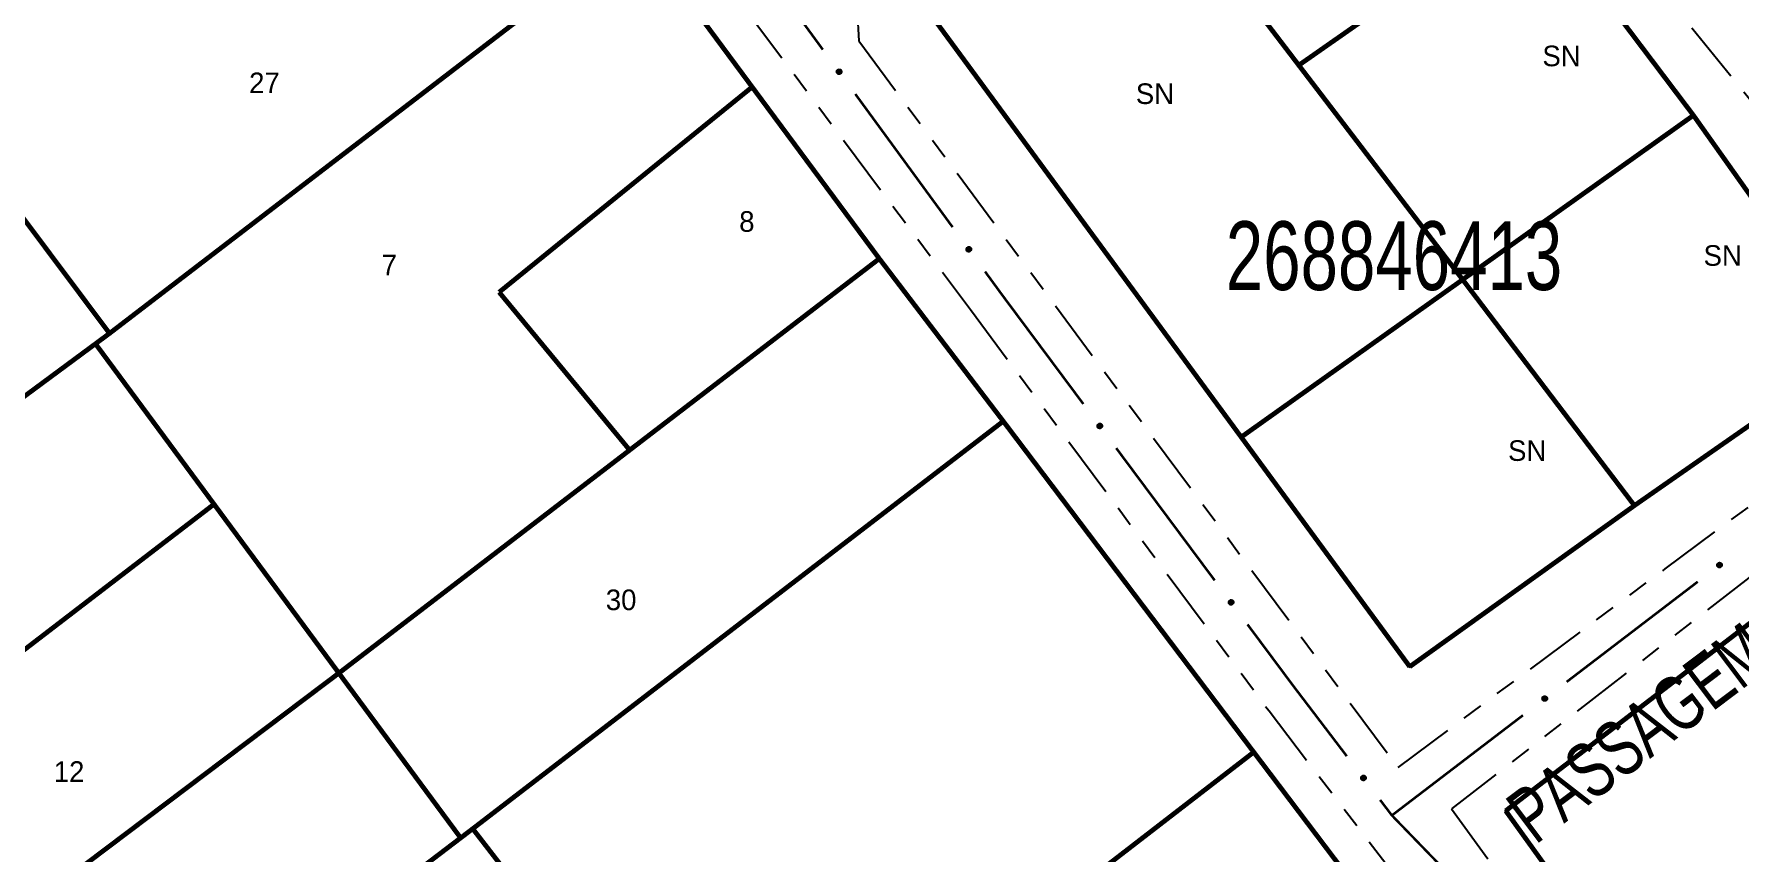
# Model space of a CAD drawing. Extents: x 205807 to 207855, y 4874692 to 4876446.
# Drawn here: x 206378.9 to 206503, y 4875769.5 to 4875829.1 of the extents above; entities that cross this region are included whole.
import ezdxf
from ezdxf.enums import TextEntityAlignment as Align

# ---------------------------------------------------------------- set-up
doc = ezdxf.new("R2010")
doc.units = 0
doc.header["$LTSCALE"] = 1.5
doc.header["$MEASUREMENT"] = 0
doc.linetypes.add('TRACO_25', pattern=[8, 3, -1, 1, -1, 1, -1])
for name, color, linetype in [('CD_MALHA_LOTES', 7, 'CONTINUOUS'), ('CD_TXT_QUADRA', 7, 'CONTINUOUS'), ('RU-QUADRA', 210, 'CONTINUOUS'), ('SV-EIXO-RUA-N-PAV', 6, 'CONTINUOUS'), ('SV-RUA-NAO-PAV', 7, 'CONTINUOUS'), ('SV-TXT-RUA-N-PAV', 7, 'CONTINUOUS'), ('Th_NmrPort', 1, 'CONTINUOUS')]:
    doc.layers.add(name, color=color, linetype=linetype)
doc.styles.add('ARIAL', font='ARIAL.SHX')

msp = doc.modelspace()

# ---------------------------------------------------------------- linework, layer by layer
at = {"layer": 'CD_MALHA_LOTES', "linetype": 'Continuous', "const_width": 0.35, "flags": 128}
for points in [[(206470.899862, 4875826.807617), (206458.39349, 4875843.180775)], [(206470.899862, 4875826.807617), (206487.885004, 4875838.679592)], [(206487.885004, 4875838.679592), (206499.606177, 4875823.16142)], [(206384.391954, 4875807.294234), (206422.67875, 4875836.650627)], [(206422.67875, 4875836.650627), (206431.137428, 4875825.224024)], [(206466.71096, 4875799.748271), (206443.057633, 4875831.950786)], [(206482.819378, 4875811.207512), (206470.899862, 4875826.807617)], [(206412.733319, 4875810.292255), (206431.137428, 4875825.224024)], [(206431.137428, 4875825.224024), (206440.385708, 4875812.73077)], [(206499.606177, 4875823.16142), (206482.819378, 4875811.207512)], [(206511.657524, 4875806.157465), (206499.606177, 4875823.16142)], [(206384.391954, 4875807.294234), (206375.34071, 4875819.395166)], [(206440.385708, 4875812.73077), (206422.227784, 4875798.801336)], [(206440.385708, 4875812.73077), (206449.40361, 4875800.902459)], [(206466.71096, 4875799.748271), (206482.819378, 4875811.207512)], [(206482.819378, 4875811.207512), (206495.313917, 4875794.766466)], [(206422.227784, 4875798.801336), (206412.733319, 4875810.292255)], [(206383.370532, 4875806.538681), (206384.391954, 4875807.294234)], [(206353.950887, 4875784.776771), (206383.370532, 4875806.538681)], [(206391.993913, 4875794.865361), (206383.370532, 4875806.538681)], [(206495.313917, 4875794.766466), (206511.657524, 4875806.157465)], [(206410.811888, 4875771.250669), (206449.40361, 4875800.902459)], [(206449.40361, 4875800.902459), (206467.623315, 4875776.824328)], [(206478.97031, 4875783.045294), (206466.71096, 4875799.748271)], [(206401.074051, 4875782.573737), (206422.227784, 4875798.801336)], [(206363.079179, 4875772.671723), (206391.993913, 4875794.865361)], [(206401.074051, 4875782.573737), (206391.993913, 4875794.865361)], [(206495.313917, 4875794.766466), (206478.97031, 4875783.045294)], [(206485.952424, 4875772.554514), (206508.15954, 4875789.629478)], [(206372.145914, 4875760.748556), (206401.074051, 4875782.573737)], [(206409.933046, 4875770.581471), (206401.074051, 4875782.573737)], [(206429.342953, 4875747.271412), (206467.623315, 4875776.824328)], [(206467.623315, 4875776.824328), (206476.783469, 4875764.718787)], [(206502.2226, 4875749.9551), (206485.952424, 4875772.554514)], [(206410.811888, 4875771.250669), (206409.933046, 4875770.581471)], [(206420.559926, 4875758.636677), (206410.811888, 4875771.250669)], [(206381.267174, 4875748.753683), (206409.933046, 4875770.581471)]]:
    msp.add_lwpolyline(points, dxfattribs=at)
at = {"layer": 'RU-QUADRA', "linetype": 'Continuous', "const_width": 0.18, "flags": 128}
msp.add_lwpolyline([(206476.783469, 4875764.718787), (206467.623315, 4875776.824328), (206449.40361, 4875800.902459), (206440.385708, 4875812.73077), (206431.137428, 4875825.224024), (206422.67875, 4875836.650627), (206413.443725, 4875848.103024), (206405.214535, 4875859.644011), (206395.85091, 4875872.775983), (206386.801357, 4875884.732684), (206378.192461, 4875896.872011), (206353.174945, 4875930.75353), (206347.456321, 4875931.92269), (206303.272383, 4875968.638295)], dxfattribs=at)
for points in [[(206475.342787, 4875855.666059), (206487.885004, 4875838.679592), (206499.606177, 4875823.16142), (206511.657524, 4875806.157465), (206495.313917, 4875794.766466), (206478.97031, 4875783.045294), (206466.71096, 4875799.748271), (206443.057633, 4875831.950786), (206458.39349, 4875843.180775)], [(206539.874109, 4875746.75073), (206561.950299, 4875761.800789), (206554.074388, 4875772.656996), (206546.132111, 4875783.098091), (206539.097267, 4875793.443449), (206529.77845, 4875805.713135), (206508.15954, 4875789.629478), (206485.952424, 4875772.554514), (206502.2226, 4875749.9551), (206509.156649, 4875740.420812), (206516.63594, 4875730.136819)]]:
    msp.add_lwpolyline(points, close=True, dxfattribs=at)
at = {"layer": 'SV-EIXO-RUA-N-PAV', "const_width": 0.18}
for points in [[(206434.039353, 4875831.009369), (206436.279442, 4875827.943441)], [(206438.639235, 4875824.713677), (206445.718617, 4875815.024386)], [(206448.07841, 4875811.794622), (206449.258307, 4875810.179741)], [(206449.258307, 4875810.179741), (206449.33565, 4875810.073884)], [(206449.33565, 4875810.073884), (206455.228665, 4875802.157601)], [(206457.617185, 4875798.949023), (206464.782744, 4875789.323288)], [(206490.384904, 4875781.936624), (206499.919154, 4875789.223466)], [(206467.171263, 4875786.11471), (206470.156913, 4875782.103987)], [(206470.156913, 4875782.103987), (206470.482605, 4875781.666475)], [(206470.482605, 4875781.666475), (206474.392044, 4875776.530545)], [(206477.67257, 4875772.220835), (206487.20682, 4875779.507677)], [(206476.814785, 4875773.347728), (206477.420471, 4875772.552024)], [(206477.420471, 4875772.552024), (206477.67257, 4875772.220835)], [(206477.67257, 4875772.220835), (206481.555649, 4875768.208319)]]:
    msp.add_lwpolyline(points, dxfattribs=at)
at = {"layer": 'SV-EIXO-RUA-N-PAV'}
for points in [[(206437.463458, 4875826.509515), (206437.511886, 4875826.502678), (206437.55211, 4875826.4869), (206437.581871, 4875826.464084), (206437.602913, 4875826.437065), (206437.621326, 4875826.406998), (206437.633203, 4875826.372589), (206437.637925, 4875826.331479), (206437.631409, 4875826.28285), (206437.612537, 4875826.242707), (206437.59173, 4875826.212333), (206437.564819, 4875826.18877), (206437.535311, 4875826.171372), (206437.499161, 4875826.160217), (206437.457453, 4875826.155838), (206437.408714, 4875826.163574), (206437.369385, 4875826.179313), (206437.341179, 4875826.202138), (206437.317661, 4875826.229342), (206437.29923, 4875826.260263), (206437.287766, 4875826.294107), (206437.283433, 4875826.336108), (206437.291706, 4875826.384113), (206437.306956, 4875826.423517), (206437.329379, 4875826.452037), (206437.356683, 4875826.474587), (206437.386615, 4875826.493422), (206437.420707, 4875826.506801), (206437.463458, 4875826.509515)], [(206446.902633, 4875813.59046), (206446.951061, 4875813.583623), (206446.991285, 4875813.567845), (206447.021046, 4875813.545029), (206447.042088, 4875813.51801), (206447.060501, 4875813.487943), (206447.072378, 4875813.453534), (206447.0771, 4875813.412424), (206447.070583, 4875813.363796), (206447.051712, 4875813.323652), (206447.030904, 4875813.293278), (206447.003994, 4875813.269715), (206446.974486, 4875813.252317), (206446.938335, 4875813.241162), (206446.896627, 4875813.236783), (206446.847888, 4875813.244519), (206446.80856, 4875813.260258), (206446.780353, 4875813.283083), (206446.756836, 4875813.310287), (206446.738405, 4875813.341208), (206446.726941, 4875813.375052), (206446.722608, 4875813.417053), (206446.730881, 4875813.465058), (206446.746131, 4875813.504462), (206446.768554, 4875813.532982), (206446.795858, 4875813.555532), (206446.82579, 4875813.574367), (206446.859882, 4875813.587746), (206446.902633, 4875813.59046)], [(206456.425429, 4875800.734297), (206456.473917, 4875800.727893), (206456.51428, 4875800.712474), (206456.544243, 4875800.689925), (206456.565525, 4875800.663094), (206456.584206, 4875800.633193), (206456.596389, 4875800.598891), (206456.601478, 4875800.557825), (206456.595396, 4875800.50914), (206456.576883, 4875800.46883), (206456.556348, 4875800.438272), (206456.529648, 4875800.414469), (206456.500297, 4875800.396808), (206456.464247, 4875800.385331), (206456.42258, 4875800.380581), (206456.373774, 4875800.387882), (206456.334307, 4875800.403269), (206456.305897, 4875800.425841), (206456.282138, 4875800.452834), (206456.263432, 4875800.48359), (206456.251667, 4875800.51733), (206456.246959, 4875800.559291), (206456.254803, 4875800.607367), (206456.269701, 4875800.646906), (206456.291868, 4875800.675625), (206456.31897, 4875800.698418), (206456.348733, 4875800.717519), (206456.382704, 4875800.731202), (206456.425429, 4875800.734297)], [(206501.327194, 4875790.438153), (206501.332983, 4875790.486718), (206501.34789, 4875790.527273), (206501.370058, 4875790.557519), (206501.396617, 4875790.579139), (206501.426279, 4875790.598197), (206501.460424, 4875790.610814), (206501.501423, 4875790.616422), (206501.55018, 4875790.610956), (206501.590722, 4875790.592956), (206501.621538, 4875790.572808), (206501.645676, 4875790.546412), (206501.663707, 4875790.517287), (206501.67564, 4875790.481386), (206501.680918, 4875790.439782), (206501.674235, 4875790.390887), (206501.659349, 4875790.351228), (206501.637138, 4875790.322536), (206501.610448, 4875790.298436), (206501.579932, 4875790.279343), (206501.546343, 4875790.267151), (206501.504445, 4875790.261913), (206501.456273, 4875790.269148), (206501.416549, 4875790.283544), (206501.387552, 4875790.305346), (206501.364417, 4875790.332157), (206501.344941, 4875790.361675), (206501.330829, 4875790.39547), (206501.327194, 4875790.438153)], [(206465.979508, 4875787.899984), (206466.027995, 4875787.89358), (206466.068358, 4875787.878162), (206466.098322, 4875787.855612), (206466.119604, 4875787.828782), (206466.138285, 4875787.798881), (206466.150468, 4875787.764579), (206466.155557, 4875787.723512), (206466.149474, 4875787.674828), (206466.130962, 4875787.634518), (206466.110426, 4875787.603959), (206466.083727, 4875787.580157), (206466.054375, 4875787.562496), (206466.018326, 4875787.551019), (206465.976659, 4875787.546268), (206465.927853, 4875787.553569), (206465.888385, 4875787.568957), (206465.859976, 4875787.591528), (206465.836217, 4875787.618522), (206465.817511, 4875787.649277), (206465.805746, 4875787.683017), (206465.801038, 4875787.724978), (206465.808882, 4875787.773055), (206465.82378, 4875787.812594), (206465.845947, 4875787.841312), (206465.873049, 4875787.864105), (206465.902811, 4875787.883207), (206465.936783, 4875787.896889), (206465.979508, 4875787.899984)], [(206488.61486, 4875780.722364), (206488.620649, 4875780.770928), (206488.635556, 4875780.811483), (206488.657724, 4875780.84173), (206488.684283, 4875780.86335), (206488.713945, 4875780.882408), (206488.74809, 4875780.895024), (206488.789089, 4875780.900633), (206488.837846, 4875780.895167), (206488.878388, 4875780.877166), (206488.909204, 4875780.857019), (206488.933342, 4875780.830623), (206488.951373, 4875780.801498), (206488.963306, 4875780.765596), (206488.968584, 4875780.723993), (206488.961901, 4875780.675098), (206488.947014, 4875780.635439), (206488.924804, 4875780.606746), (206488.898114, 4875780.582647), (206488.867598, 4875780.563553), (206488.834009, 4875780.551362), (206488.792111, 4875780.546123), (206488.743939, 4875780.553358), (206488.704215, 4875780.567754), (206488.675218, 4875780.589556), (206488.652083, 4875780.616367), (206488.632607, 4875780.645886), (206488.618495, 4875780.679681), (206488.61486, 4875780.722364)], [(206475.603981, 4875775.120138), (206475.652534, 4875775.114254), (206475.69306, 4875775.099268), (206475.723263, 4875775.077041), (206475.744831, 4875775.05044), (206475.763831, 4875775.02074), (206475.776381, 4875774.986571), (206475.781909, 4875774.945561), (206475.776349, 4875774.896814), (206475.758269, 4875774.856309), (206475.738062, 4875774.825532), (206475.711619, 4875774.801445), (206475.682458, 4875774.78347), (206475.646534, 4875774.771608), (206475.60492, 4875774.766412), (206475.556038, 4875774.773189), (206475.516408, 4875774.788153), (206475.487759, 4875774.81042), (206475.463712, 4875774.837157), (206475.444678, 4875774.86771), (206475.432552, 4875774.901323), (206475.427395, 4875774.943231), (206475.434724, 4875774.991388), (206475.449198, 4875775.031085), (206475.471056, 4875775.060039), (206475.497912, 4875775.083121), (206475.527468, 4875775.10254), (206475.561291, 4875775.116586), (206475.603981, 4875775.120138)]]:
    msp.add_lwpolyline(points, close=True, dxfattribs=at)
for points in [[(206437.283433, 4875826.336108), (206437.457453, 4875826.155838)], [(206437.287766, 4875826.294107), (206437.408714, 4875826.163574)], [(206437.29077, 4875826.312065), (206437.428131, 4875826.165696)], [(206437.29107, 4875826.357913), (206437.476097, 4875826.160184)], [(206437.291706, 4875826.384113), (206437.499161, 4875826.160217)], [(206437.296572, 4875826.274056), (206437.384869, 4875826.176336)], [(206437.29923, 4875826.260263), (206437.369385, 4875826.179313)], [(206437.299803, 4875826.401472), (206437.513598, 4875826.168994)], [(206437.306956, 4875826.423517), (206437.535311, 4875826.171372)], [(206437.319594, 4875826.434521), (206437.54788, 4875826.182212)], [(206437.329379, 4875826.452037), (206437.564819, 4875826.18877)], [(206437.344215, 4875826.46096), (206437.575127, 4875826.20043)], [(206437.356683, 4875826.474587), (206437.59173, 4875826.212333)], [(206437.374768, 4875826.481593), (206437.600638, 4875826.232589)], [(206437.386615, 4875826.493422), (206437.612537, 4875826.242707)], [(206437.406337, 4875826.496209), (206437.619624, 4875826.26674)], [(206437.420707, 4875826.506801), (206437.631409, 4875826.28285)], [(206437.441126, 4875826.506418), (206437.631069, 4875826.3089)], [(206437.463458, 4875826.509515), (206437.637925, 4875826.331479)], [(206437.489686, 4875826.504719), (206437.630861, 4875826.357757)], [(206437.511886, 4875826.502678), (206437.633203, 4875826.372589)], [(206437.534855, 4875826.493783), (206437.621246, 4875826.39636)], [(206437.55211, 4875826.4869), (206437.621326, 4875826.406998)], [(206446.746131, 4875813.504462), (206446.974486, 4875813.252317)], [(206446.758769, 4875813.515466), (206446.987054, 4875813.263157)], [(206446.768554, 4875813.532982), (206447.003994, 4875813.269715)], [(206446.78339, 4875813.541905), (206447.014302, 4875813.281375)], [(206446.795858, 4875813.555532), (206447.030904, 4875813.293278)], [(206446.813943, 4875813.562538), (206447.039813, 4875813.313534)], [(206446.82579, 4875813.574367), (206447.051712, 4875813.323652)], [(206446.845512, 4875813.577154), (206447.058799, 4875813.347685)], [(206446.859882, 4875813.587746), (206447.070583, 4875813.363796)], [(206446.880301, 4875813.587363), (206447.070244, 4875813.389846)], [(206446.902633, 4875813.59046), (206447.0771, 4875813.412424)], [(206446.928861, 4875813.585664), (206447.070036, 4875813.438702)], [(206446.951061, 4875813.583623), (206447.072378, 4875813.453534)], [(206446.97403, 4875813.574728), (206447.06042, 4875813.477305)], [(206446.991285, 4875813.567845), (206447.060501, 4875813.487943)], [(206446.722608, 4875813.417053), (206446.896627, 4875813.236783)], [(206446.726941, 4875813.375052), (206446.847888, 4875813.244519)], [(206446.729945, 4875813.39301), (206446.867306, 4875813.246641)], [(206446.730245, 4875813.438858), (206446.915272, 4875813.241129)], [(206446.730881, 4875813.465058), (206446.938335, 4875813.241162)], [(206446.735747, 4875813.355001), (206446.824044, 4875813.257281)], [(206446.738405, 4875813.341208), (206446.80856, 4875813.260258)], [(206446.738978, 4875813.482417), (206446.952773, 4875813.249939)], [(206456.246959, 4875800.559291), (206456.42258, 4875800.380581)], [(206456.251667, 4875800.51733), (206456.373774, 4875800.387882)], [(206456.254401, 4875800.581163), (206456.441185, 4875800.385092)], [(206456.25451, 4875800.535314), (206456.393172, 4875800.390177)], [(206456.254803, 4875800.607367), (206456.464247, 4875800.385331)], [(206456.260651, 4875800.497358), (206456.349817, 4875800.40043)], [(206456.262745, 4875800.624798), (206456.478606, 4875800.394237)], [(206456.263432, 4875800.48359), (206456.334307, 4875800.403269)], [(206456.269701, 4875800.646906), (206456.500297, 4875800.396808)], [(206456.28224, 4875800.658022), (206456.512768, 4875800.40776)], [(206456.291868, 4875800.675625), (206456.529648, 4875800.414469)], [(206456.306624, 4875800.68468), (206456.539852, 4875800.426221)], [(206456.31897, 4875800.698418), (206456.556348, 4875800.438272)], [(206456.336992, 4875800.705585), (206456.565075, 4875800.458606)], [(206456.348733, 4875800.717519), (206456.576883, 4875800.46883)], [(206456.368429, 4875800.720482), (206456.583756, 4875800.492925)], [(206456.382704, 4875800.731202), (206456.595396, 4875800.50914)], [(206456.403126, 4875800.731001), (206456.594823, 4875800.535186)], [(206456.425429, 4875800.734297), (206456.601478, 4875800.557825)], [(206456.451699, 4875800.729735), (206456.59418, 4875800.584039)], [(206456.473917, 4875800.727893), (206456.596389, 4875800.598891)], [(206456.496964, 4875800.719203), (206456.58422, 4875800.622554)], [(206456.51428, 4875800.712474), (206456.584206, 4875800.633193)], [(206501.327194, 4875790.438153), (206501.501423, 4875790.616422)], [(206501.330772, 4875790.415893), (206501.524144, 4875790.610054)], [(206501.330829, 4875790.39547), (206501.55018, 4875790.610956)], [(206501.331422, 4875790.464478), (206501.475303, 4875790.608792)], [(206501.332983, 4875790.486718), (206501.460424, 4875790.610814)], [(206501.341381, 4875790.509873), (206501.436917, 4875790.598346)], [(206501.341729, 4875790.381333), (206501.566541, 4875790.599523)], [(206501.344941, 4875790.361675), (206501.590722, 4875790.592956)], [(206501.34789, 4875790.527273), (206501.426279, 4875790.598197)], [(206501.357023, 4875790.350086), (206501.601094, 4875790.581278)], [(206501.364417, 4875790.332157), (206501.621538, 4875790.572808)], [(206501.378311, 4875790.319986), (206501.633797, 4875790.556467)], [(206501.387552, 4875790.305346), (206501.645676, 4875790.546412)], [(206501.405275, 4875790.295941), (206501.652599, 4875790.529619)], [(206501.416549, 4875790.283544), (206501.663707, 4875790.517287)], [(206501.438744, 4875790.276868), (206501.666553, 4875790.495631)], [(206501.456273, 4875790.269148), (206501.67564, 4875790.481386)], [(206501.482481, 4875790.269077), (206501.676171, 4875790.458329)], [(206501.504445, 4875790.261913), (206501.680918, 4875790.439782)], [(206501.528324, 4875790.269766), (206501.671695, 4875790.410255)], [(206501.546343, 4875790.267151), (206501.674235, 4875790.390887)], [(206501.5662, 4875790.276387), (206501.661991, 4875790.366773)], [(206501.579932, 4875790.279343), (206501.659349, 4875790.351228)], [(206465.801038, 4875787.724978), (206465.976659, 4875787.546268)], [(206465.805746, 4875787.683017), (206465.927853, 4875787.553569)], [(206465.80848, 4875787.74685), (206465.995264, 4875787.55078)], [(206465.808589, 4875787.701001), (206465.947251, 4875787.555864)], [(206465.808882, 4875787.773055), (206466.018326, 4875787.551019)], [(206465.814729, 4875787.663045), (206465.903895, 4875787.566117)], [(206465.816824, 4875787.790485), (206466.032685, 4875787.559925)], [(206465.817511, 4875787.649277), (206465.888385, 4875787.568957)], [(206465.82378, 4875787.812594), (206466.054375, 4875787.562496)], [(206465.836319, 4875787.82371), (206466.066847, 4875787.573448)], [(206465.845947, 4875787.841312), (206466.083727, 4875787.580157)], [(206465.860703, 4875787.850367), (206466.093931, 4875787.591908)], [(206465.873049, 4875787.864105), (206466.110426, 4875787.603959)], [(206465.891071, 4875787.871272), (206466.119154, 4875787.624294)], [(206465.902811, 4875787.883207), (206466.130962, 4875787.634518)], [(206465.922508, 4875787.886169), (206466.137835, 4875787.658613)], [(206465.936783, 4875787.896889), (206466.149474, 4875787.674828)], [(206465.957205, 4875787.896688), (206466.148902, 4875787.700874)], [(206465.979508, 4875787.899984), (206466.155557, 4875787.723512)], [(206466.005778, 4875787.895423), (206466.148259, 4875787.749726)], [(206466.027995, 4875787.89358), (206466.150468, 4875787.764579)], [(206466.051042, 4875787.88489), (206466.138299, 4875787.788242)], [(206466.068358, 4875787.878162), (206466.138285, 4875787.798881)], [(206488.61486, 4875780.722364), (206488.789089, 4875780.900633)], [(206488.618438, 4875780.700104), (206488.81181, 4875780.894265)], [(206488.618495, 4875780.679681), (206488.837846, 4875780.895167)], [(206488.619088, 4875780.748689), (206488.762969, 4875780.893003)], [(206488.620649, 4875780.770928), (206488.74809, 4875780.895024)], [(206488.629047, 4875780.794083), (206488.724583, 4875780.882557)], [(206488.629395, 4875780.665543), (206488.854207, 4875780.883733)], [(206488.632607, 4875780.645886), (206488.878388, 4875780.877166)], [(206488.635556, 4875780.811483), (206488.713945, 4875780.882408)], [(206488.644689, 4875780.634297), (206488.88876, 4875780.865489)], [(206488.652083, 4875780.616367), (206488.909204, 4875780.857019)], [(206488.665977, 4875780.604196), (206488.921463, 4875780.840677)], [(206488.675218, 4875780.589556), (206488.933342, 4875780.830623)], [(206488.692941, 4875780.580152), (206488.940265, 4875780.813829)], [(206488.704215, 4875780.567754), (206488.951373, 4875780.801498)], [(206488.72641, 4875780.561078), (206488.954219, 4875780.779841)], [(206488.743939, 4875780.553358), (206488.963306, 4875780.765596)], [(206488.770147, 4875780.553288), (206488.963837, 4875780.742539)], [(206488.792111, 4875780.546123), (206488.968584, 4875780.723993)], [(206488.81599, 4875780.553977), (206488.95936, 4875780.694465)], [(206488.834009, 4875780.551362), (206488.961901, 4875780.675098)], [(206488.853866, 4875780.560598), (206488.949657, 4875780.650984)], [(206488.867598, 4875780.563553), (206488.947014, 4875780.635439)], [(206475.449198, 4875775.031085), (206475.682458, 4875774.78347)], [(206475.461617, 4875775.042334), (206475.694811, 4875774.794555)], [(206475.471056, 4875775.060039), (206475.711619, 4875774.801445)], [(206475.485714, 4875775.069252), (206475.721696, 4875774.813305)], [(206475.497912, 4875775.083121), (206475.738062, 4875774.825532)], [(206475.515856, 4875775.09048), (206475.746571, 4875774.845958)], [(206475.527468, 4875775.10254), (206475.758269, 4875774.856309)], [(206475.547132, 4875775.105713), (206475.764883, 4875774.880476)], [(206475.561291, 4875775.116586), (206475.776349, 4875774.896814)], [(206475.581714, 4875775.116603), (206475.775498, 4875774.922853)], [(206475.603981, 4875775.120138), (206475.781909, 4875774.945561)], [(206475.630298, 4875775.115858), (206475.774331, 4875774.971696)], [(206475.652534, 4875775.114254), (206475.776381, 4875774.986571)], [(206475.675673, 4875775.105811), (206475.763959, 4875775.010102)], [(206475.69306, 4875775.099268), (206475.763831, 4875775.02074)], [(206475.427395, 4875774.943231), (206475.60492, 4875774.766412)], [(206475.432552, 4875774.901323), (206475.556038, 4875774.773189)], [(206475.434603, 4875774.965181), (206475.623476, 4875774.771122)], [(206475.434724, 4875774.991388), (206475.646534, 4875774.771608)], [(206475.435202, 4875774.919336), (206475.575411, 4875774.775692)], [(206475.441749, 4875774.881448), (206475.531948, 4875774.78548)], [(206475.442478, 4875775.008903), (206475.660796, 4875774.780667)], [(206475.444678, 4875774.86771), (206475.516408, 4875774.788153)]]:
    msp.add_lwpolyline(points, dxfattribs=at)
at = {"layer": 'SV-RUA-NAO-PAV', "linetype": 'TRACO_25'}
for points in [[(206326.042466, 4875952.386147, 4.510118), (206347.974967, 4875934.237411, 4.323489), (206354.455347, 4875930.576265, 4.105754), (206374.087162, 4875905.474115, 4.004663), (206389.506582, 4875884.850168, 3.973558), (206423.393921, 4875840.559861, 4.144635), (206447.009581, 4875809.0408, 4.276831), (206468.735049, 4875779.82201, 4.284607), (206478.981016, 4875766.441608, 4.284607), (206492.57339, 4875747.805034, 4.121306), (206521.99867, 4875707.59691, 3.794704), (206541.337849, 4875677.842504, 3.561417), (206546.47817, 4875670.198262, 3.561417), (206548.915402, 4875666.060017, 3.530312), (206550.574922, 4875658.541879, 3.561417), (206551.071071, 4875652.816073, 3.530312), (206551.229609, 4875646.554503, 3.514759), (206550.556599, 4875640.552776, 3.514759), (206548.89459, 4875635.741444, 3.514759), (206546.096913, 4875631.18315, 3.514759), (206541.399242, 4875625.421928, 3.514759), (206530.44616, 4875614.891729, 3.600298), (206515.725058, 4875603.907019, 4.61121)], [(206529.517022, 4875809.080732, 4.214622), (206513.654803, 4875797.295464, 4.214622), (206481.999495, 4875772.690516, 4.284607), (206515.123271, 4875727.216801, 3.779151), (206537.894914, 4875742.982815, 3.779151)]]:
    msp.add_polyline3d(points, dxfattribs=at)
msp.add_polyline3d([(206459.739395, 4875848.223144, 4.066873), (206439.749173, 4875834.065391, 4.276831), (206438.787515, 4875830.726315, 4.284607), (206438.893562, 4875828.585469, 4.331265), (206478.118662, 4875775.712196, 4.416804), (206497.561492, 4875790.162492, 4.416804), (206511.302639, 4875800.375184, 4.214622), (206517.141939, 4875805.153835, 4.214622), (206517.468277, 4875807.38114, 4.097978), (206475.383168, 4875859.159526, 4.097978)], close=True, dxfattribs=at)

# ---------------------------------------------------------------- texts
at = {"layer": 'CD_TXT_QUADRA', "style": 'ARIAL', "width": 0.7}
msp.add_text('268846413', height=5, dxfattribs=at).set_placement((206465.592311, 4875810.450066))
at = {"layer": 'SV-TXT-RUA-N-PAV', "style": 'ARIAL', "width": 0.7}
msp.add_text('PASSAGEM    JARDIM    GUANABARA    3', height=4, rotation=37, dxfattribs=at).set_placement((206488.102509, 4875770.039725))
at = {"layer": 'Th_NmrPort', "color": 1}
for s, p in [('SN', (206488.619695, 4875827.484095)), ('27', (206394.543819, 4875825.524554)), ('SN', (206459.045026, 4875824.735348)), ('8', (206430.195439, 4875815.438064)), ('SN', (206500.341888, 4875812.962572)), ('7', (206404.18625, 4875812.266212)), ('SN', (206486.121005, 4875798.766782)), ('30', (206420.489571, 4875787.906387)), ('12', (206380.333921, 4875775.409289))]:
    msp.add_text(s, height=1.5, dxfattribs=at).set_placement(p, align=Align.MIDDLE_LEFT)

doc.saveas('drawing.dxf')
